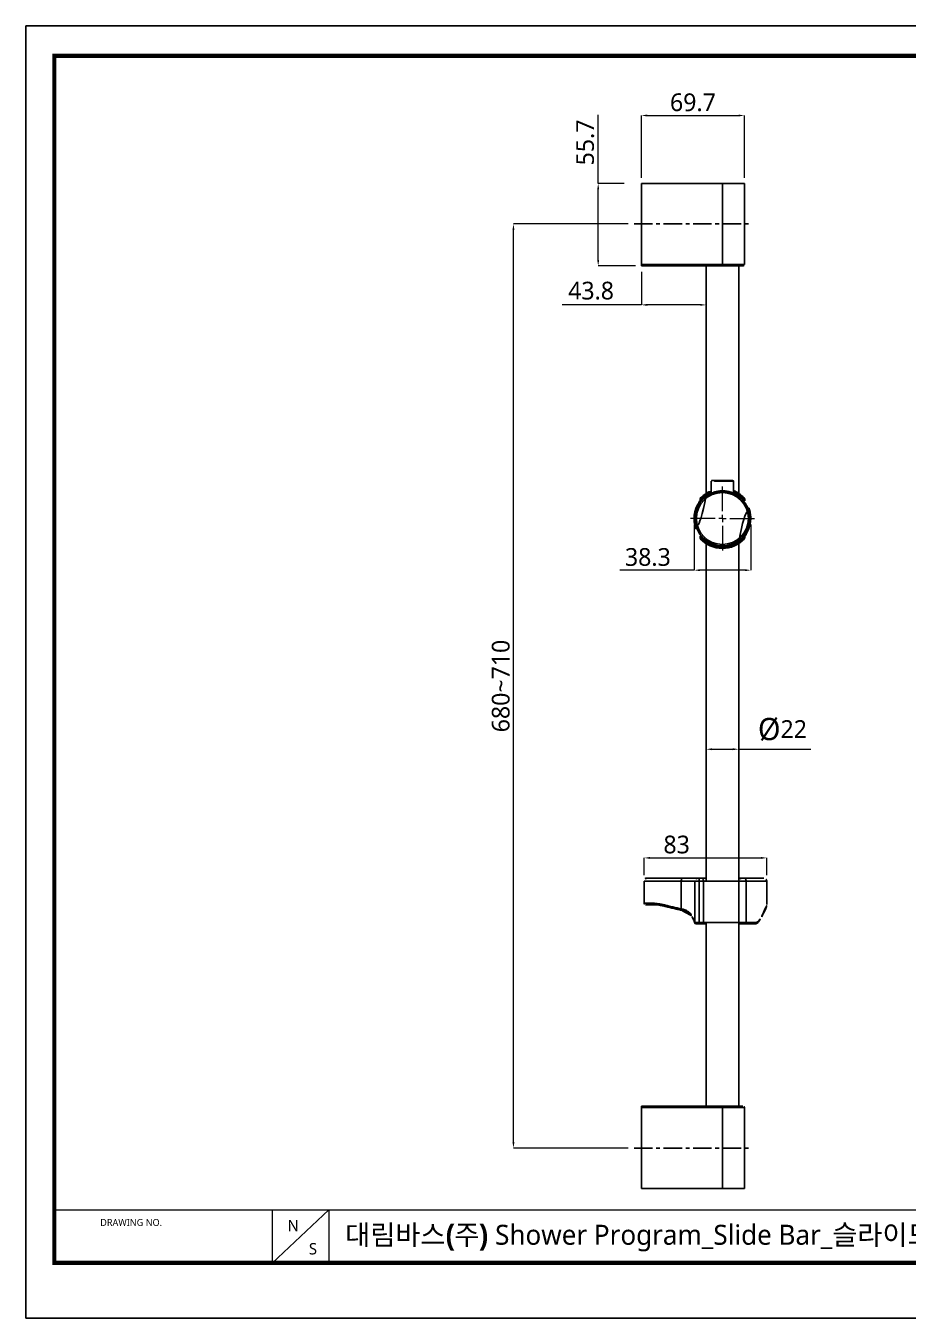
# Model space of a CAD drawing. Extents: x 16296675219 to 16296676413, y -37409617825 to -37409616950.
# Drawn here: x 16296675219 to 16296675816, y -37409617825 to -37409616950 of the extents above; entities that cross this region are included whole.
import ezdxf

# ---------------------------------------------------------------- set-up
doc = ezdxf.new("R2010")
doc.units = 0
doc.header["$LTSCALE"] = 10
doc.header["$MEASUREMENT"] = 0
doc.header["$PDMODE"] = 3
doc.header["$PDSIZE"] = -10
doc.linetypes.add('CENTER', pattern=[2, 1.25, -0.25, 0.25, -0.25])
doc.layers.get('0').update_dxf_attribs({"linetype": 'CONTINUOUS'})
doc.layers.get('DEFPOINTS').update_dxf_attribs({"linetype": 'CONTINUOUS'})
doc.layers.add('1', color=7, linetype='CONTINUOUS')
doc.styles.add('Daelim Dimension', font='')
doc.styles.get('Daelim Dimension').set_extended_font_data('NanumGothic')
doc.dimstyles.new('DEFAULT', dxfattribs={"dimscale": 2, "dimtxt": 6, "dimasz": 2, "dimexe": 0, "dimexo": 2, "dimgap": 1, "dimtad": 1, "dimdec": 1, "dimzin": 9, "dimdsep": 46, "dimtxsty": 'Daelim Dimension', "dimcen": 0.5, "dimclrd": 5, "dimclre": 5, "dimclrt": 7, "dimadec": 1, "dimazin": 0, "dimtfac": 1, "dimtdec": 1, "dimtix": 1, "dimtmove": 0, "dimatfit": 3, "dimfxl": 1, "dimtolj": 1, "dimtzin": 1, "dimlwd": 9, "dimlwe": 9, "dimarcsym": 0})

# ---------------------------------------------------------------- blocks, each defined once
blk = doc.blocks.new('*D2')
at = {"color": 5, "lineweight": 9, "ltscale": 0.5, "transparency": 16777216}
for p, q in [((16296675679.212111, -37409617454.686943), (16296675679.212111, -37409617439.849319)), ((16296675683.212111, -37409617439.849319), (16296675697.212111, -37409617439.849319)), ((16296675701.212111, -37409617454.686943), (16296675701.212111, -37409617439.849319)), ((16296675701.212111, -37409617439.849319), (16296675750.047199, -37409617439.849319))]:
    blk.add_line(p, q, dxfattribs=at)
at = {"color": 5, "ltscale": 0.5, "transparency": 16777216}
for points in [[(16296675683.212111, -37409617439.182663), (16296675683.212111, -37409617440.515984), (16296675679.212111, -37409617439.849319)], [(16296675697.212111, -37409617439.182663), (16296675697.212111, -37409617440.515984), (16296675701.212111, -37409617439.849319)]]:
    blk.add_solid(points, dxfattribs=at)
at = {"layer": 'DEFPOINTS', "color": 0, "ltscale": 0.5, "transparency": 16777216}
for p in [(16296675701.212111, -37409617439.849319), (16296675679.212111, -37409617458.686943), (16296675701.212111, -37409617458.686943)]:
    blk.add_point(p, dxfattribs=at)
at = {"color": 7, "lineweight": 0, "ltscale": 0.5, "transparency": 16777216, "insert": (16296675730.832609, -37409617418.686234), "char_height": 12, "attachment_point": 2, "style": 'Daelim Dimension'}
blk.add_mtext('\\A1;{\\H1.25x;\\C256;Ø}22', dxfattribs=at)
blk = doc.blocks.new('*D3')
at = {"color": 5, "lineweight": 9, "ltscale": 0.5, "transparency": 16777216}
for p, q in [((16296675635.412109, -37409617116.772476), (16296675635.412109, -37409617139.162758)), ((16296675635.412109, -37409617139.162758), (16296675581.89386, -37409617139.162758)), ((16296675675.212111, -37409617139.162758), (16296675639.412109, -37409617139.162758)), ((16296675679.212111, -37409617138.569588), (16296675679.212111, -37409617139.162758))]:
    blk.add_line(p, q, dxfattribs=at)
at = {"color": 5, "ltscale": 0.5, "transparency": 16777216}
for points in [[(16296675639.412109, -37409617138.496094), (16296675639.412109, -37409617139.829422), (16296675635.412109, -37409617139.162758)], [(16296675675.212111, -37409617138.496094), (16296675675.212111, -37409617139.829422), (16296675679.212111, -37409617139.162758)]]:
    blk.add_solid(points, dxfattribs=at)
at = {"layer": 'DEFPOINTS', "color": 0, "ltscale": 0.5, "transparency": 16777216}
for p in [(16296675635.412109, -37409617112.772476), (16296675679.212111, -37409617134.569588), (16296675679.212111, -37409617139.162758)]:
    blk.add_point(p, dxfattribs=at)
at = {"color": 7, "lineweight": 0, "ltscale": 0.5, "transparency": 16777216, "insert": (16296675601.370251, -37409617123.480347), "char_height": 12, "attachment_point": 2, "style": 'Daelim Dimension'}
blk.add_mtext('\\A1;43.8', dxfattribs=at)
blk = doc.blocks.new('*D4')
at = {"layer": '1', "color": 5, "lineweight": 9, "transparency": 16777216}
for p, q in [((16296675637.21211, -37409617525.07247), (16296675637.21211, -37409617513.39534)), ((16296675641.21211, -37409617513.39534), (16296675716.21211, -37409617513.39534)), ((16296675720.21211, -37409617525.07247), (16296675720.21211, -37409617513.39534))]:
    blk.add_line(p, q, dxfattribs=at)
at = {"layer": '1', "color": 5, "transparency": 16777216}
for points in [[(16296675641.21211, -37409617512.72868), (16296675641.21211, -37409617514.062), (16296675637.21211, -37409617513.39534)], [(16296675716.21211, -37409617512.72868), (16296675716.21211, -37409617514.062), (16296675720.21211, -37409617513.39534)]]:
    blk.add_solid(points, dxfattribs=at)
at = {"layer": 'DEFPOINTS', "color": 0, "transparency": 16777216}
for p in [(16296675720.21211, -37409617513.39534), (16296675637.21211, -37409617529.07247), (16296675720.21211, -37409617529.07247)]:
    blk.add_point(p, dxfattribs=at)
at = {"layer": '1', "color": 7, "transparency": 16777216, "insert": (16296675659.25246, -37409617498.3138), "char_height": 12, "attachment_point": 2, "style": 'Daelim Dimension'}
blk.add_mtext('\\A1;83', dxfattribs=at)
blk = doc.blocks.new('SW_CENTERMARKSYMBOL_0')
at = {"color": 0, "linetype": 'Continuous', "lineweight": 18}
for p, q in [((0, 0.5), (0, 2.167)), ((-0.5, 0), (-2.167, 0)), ((0, 0), (-0.25, 0)), ((0, 0), (0, 0.25)), ((0, 0), (0, -0.25)), ((0, 0), (0.25, 0)), ((0.5, 0), (2.167, 0)), ((0, -0.5), (0, -2.167))]:
    blk.add_line(p, q, dxfattribs=at)
blk = doc.blocks.new('*D5')
at = {"color": 5, "lineweight": 9, "ltscale": 0.5, "transparency": 16777216}
for p, q in [((16296675671.03757, -37409617287.69969), (16296675671.03757, -37409617318.68834)), ((16296675709.38665, -37409617287.69969), (16296675709.38665, -37409617318.68834)), ((16296675671.03757, -37409617318.68834), (16296675620.87003, -37409617318.68834)), ((16296675705.38665, -37409617318.68834), (16296675675.03757, -37409617318.68834))]:
    blk.add_line(p, q, dxfattribs=at)
at = {"color": 5, "ltscale": 0.5, "transparency": 16777216}
for points in [[(16296675675.03757, -37409617318.02168), (16296675675.03757, -37409617319.355), (16296675671.03757, -37409617318.68834)], [(16296675705.38665, -37409617318.02168), (16296675705.38665, -37409617319.355), (16296675709.38665, -37409617318.68834)]]:
    blk.add_solid(points, dxfattribs=at)
at = {"layer": 'DEFPOINTS', "color": 0, "ltscale": 0.5, "transparency": 16777216}
for p in [(16296675671.03757, -37409617283.69969), (16296675709.38665, -37409617283.69969), (16296675709.38665, -37409617318.68834)]:
    blk.add_point(p, dxfattribs=at)
at = {"color": 7, "lineweight": 0, "ltscale": 0.5, "transparency": 16777216, "insert": (16296675639.78848, -37409617309.84714), "char_height": 12, "attachment_point": 5, "style": 'Daelim Dimension'}
blk.add_mtext('\\A1;38.3', dxfattribs=at)
blk = doc.blocks.new('*D7')
at = {"color": 5, "lineweight": 9, "ltscale": 0.5, "transparency": 16777216}
for p, q in [((16296675635.412109, -37409617053.072472), (16296675635.412109, -37409617010.997047)), ((16296675639.412109, -37409617010.997047), (16296675701.11211, -37409617010.997047)), ((16296675705.11211, -37409617053.072472), (16296675705.11211, -37409617010.997047))]:
    blk.add_line(p, q, dxfattribs=at)
at = {"color": 5, "ltscale": 0.5, "transparency": 16777216}
for points in [[(16296675639.412109, -37409617010.330383), (16296675639.412109, -37409617011.663712), (16296675635.412109, -37409617010.997047)], [(16296675701.11211, -37409617010.330383), (16296675701.11211, -37409617011.663712), (16296675705.11211, -37409617010.997047)]]:
    blk.add_solid(points, dxfattribs=at)
at = {"layer": 'DEFPOINTS', "color": 0, "ltscale": 0.5, "transparency": 16777216}
for p in [(16296675705.11211, -37409617010.997047), (16296675635.412109, -37409617057.072472), (16296675705.11211, -37409617057.072472)]:
    blk.add_point(p, dxfattribs=at)
at = {"color": 7, "lineweight": 0, "ltscale": 0.5, "transparency": 16777216, "insert": (16296675670.26211, -37409617002.155853), "char_height": 12, "attachment_point": 5, "style": 'Daelim Dimension'}
blk.add_mtext('\\A1;69.7', dxfattribs=at)
blk = doc.blocks.new('*D8')
at = {"color": 5, "lineweight": 9, "ltscale": 0.5, "transparency": 16777216}
for p, q in [((16296675606.18792, -37409617057.072472), (16296675606.18792, -37409617010.589638)), ((16296675623.821119, -37409617057.072472), (16296675606.18792, -37409617057.072472)), ((16296675606.18792, -37409617108.772476), (16296675606.18792, -37409617061.072472)), ((16296675631.412109, -37409617112.772476), (16296675606.18792, -37409617112.772476))]:
    blk.add_line(p, q, dxfattribs=at)
at = {"color": 5, "ltscale": 0.5, "transparency": 16777216}
for points in [[(16296675605.52125, -37409617061.072472), (16296675606.854589, -37409617061.072472), (16296675606.18792, -37409617057.072472)], [(16296675605.52125, -37409617108.772476), (16296675606.854589, -37409617108.772476), (16296675606.18792, -37409617112.772476)]]:
    blk.add_solid(points, dxfattribs=at)
at = {"layer": 'DEFPOINTS', "color": 0, "ltscale": 0.5, "transparency": 16777216}
for p in [(16296675627.821119, -37409617057.072472), (16296675606.18792, -37409617112.772476), (16296675635.412109, -37409617112.772476)]:
    blk.add_point(p, dxfattribs=at)
at = {"color": 7, "lineweight": 0, "ltscale": 0.5, "transparency": 16777216, "insert": (16296675597.41539, -37409617029.250587), "char_height": 12, "attachment_point": 5, "rotation": 90, "style": 'Daelim Dimension'}
blk.add_mtext('\\A1;55.7', dxfattribs=at)
blk = doc.blocks.new('*D9')
at = {"color": 5, "lineweight": 9, "ltscale": 0.5, "transparency": 16777216}
for p, q in [((16296675626.412109, -37409617084.422493), (16296675548.858299, -37409617084.422493)), ((16296675548.858299, -37409617705.722473), (16296675548.858299, -37409617088.422493)), ((16296675626.412109, -37409617709.722473), (16296675548.858299, -37409617709.722473))]:
    blk.add_line(p, q, dxfattribs=at)
at = {"color": 5, "ltscale": 0.5, "transparency": 16777216}
for points in [[(16296675548.191641, -37409617088.422493), (16296675549.524969, -37409617088.422493), (16296675548.858299, -37409617084.422493)], [(16296675548.191641, -37409617705.722473), (16296675549.524969, -37409617705.722473), (16296675548.858299, -37409617709.722473)]]:
    blk.add_solid(points, dxfattribs=at)
at = {"layer": 'DEFPOINTS', "color": 0, "ltscale": 0.5, "transparency": 16777216}
for p in [(16296675548.858299, -37409617084.422493), (16296675630.412109, -37409617084.422493), (16296675630.412109, -37409617709.722473)]:
    blk.add_point(p, dxfattribs=at)
at = {"color": 7, "lineweight": 0, "ltscale": 0.5, "transparency": 16777216, "insert": (16296675540.32612, -37409617397.072479), "char_height": 12, "attachment_point": 5, "rotation": 90, "style": 'Daelim Dimension'}
blk.add_mtext('\\A1;680~710', dxfattribs=at)

msp = doc.modelspace()

# ---------------------------------------------------------------- linework, layer by layer
at = {"color": 7, "linetype": 'Continuous', "lineweight": 25}
for p, q in [((16296675635.412109, -37409617057.072472), (16296675690.212111, -37409617057.072472)), ((16296675635.412109, -37409617111.772491), (16296675635.412109, -37409617057.072472)), ((16296675690.212111, -37409617111.772491), (16296675690.212111, -37409617057.072472)), ((16296675690.212111, -37409617057.072472), (16296675705.11211, -37409617057.072472)), ((16296675705.11211, -37409617111.772491), (16296675705.11211, -37409617057.072472)), ((16296675635.412109, -37409617111.772491), (16296675690.212111, -37409617111.772491)), ((16296675635.412109, -37409617112.772476), (16296675635.412109, -37409617111.772491)), ((16296675690.212111, -37409617112.772476), (16296675635.412109, -37409617112.772476)), ((16296675679.212111, -37409617112.772476), (16296675679.212111, -37409617266.675781)), ((16296675690.212111, -37409617111.772491), (16296675690.212111, -37409617112.772476)), ((16296675704.11211, -37409617112.772476), (16296675690.212111, -37409617112.772476)), ((16296675701.212111, -37409617266.67572), (16296675701.212111, -37409617112.772476)), ((16296675682.670799, -37409617258.525162), (16296675682.670799, -37409617266.866867)), ((16296675683.170799, -37409617258.025162), (16296675697.25342, -37409617258.025162)), ((16296675697.75342, -37409617266.864403), (16296675697.75342, -37409617258.525162)), ((16296675675.11211, -37409617270.366707), (16296675675.11211, -37409617271.724876)), ((16296675675.490471, -37409617269.76329), (16296675675.275009, -37409617269.995018)), ((16296675679.212111, -37409617267.895981), (16296675679.212111, -37409617268.207771)), ((16296675685.11006, -37409617265.714493), (16296675684.691971, -37409617265.837967)), ((16296675701.212111, -37409617268.207771), (16296675701.212111, -37409617267.918869)), ((16296675705.308741, -37409617270.342781), (16296675705.309099, -37409617270.32119)), ((16296675705.312111, -37409617271.684868), (16296675705.312111, -37409617270.341827)), ((16296675675.11211, -37409617295.674522), (16296675675.11211, -37409617297.032669)), ((16296675705.309601, -37409617297.078453), (16296675705.307819, -37409617297.055489)), ((16296675705.312111, -37409617297.057564), (16296675705.312111, -37409617295.714523)), ((16296675679.212111, -37409617299.191628), (16296675679.212111, -37409617299.511612)), ((16296675679.212111, -37409617300.70507), (16296675679.212111, -37409617529.072472)), ((16296675701.212111, -37409617299.491592), (16296675701.212111, -37409617299.191628)), ((16296675701.212111, -37409617529.072472), (16296675701.212111, -37409617300.694923)), ((16296675662.36919, -37409617529.072472), (16296675637.212111, -37409617529.072472)), ((16296675637.212111, -37409617544.072472), (16296675637.212111, -37409617529.072472)), ((16296675639.212111, -37409617527.072472), (16296675663.156799, -37409617527.072472)), ((16296675671.462111, -37409617529.072472), (16296675662.36919, -37409617529.072472)), ((16296675662.36919, -37409617547.848099), (16296675662.36919, -37409617529.072472)), ((16296675663.156799, -37409617527.072472), (16296675673.462111, -37409617527.072472)), ((16296675674.462111, -37409617529.072472), (16296675671.462111, -37409617529.072472)), ((16296675671.462111, -37409617557.072472), (16296675671.462111, -37409617529.072472)), ((16296675673.462111, -37409617527.072472), (16296675674.462111, -37409617527.072472)), ((16296675674.462111, -37409617527.072472), (16296675674.462111, -37409617529.072472)), ((16296675674.462111, -37409617527.072472), (16296675675.462111, -37409617527.072472)), ((16296675674.462111, -37409617557.072472), (16296675674.462111, -37409617529.072472)), ((16296675677.462111, -37409617529.072472), (16296675674.462111, -37409617529.072472)), ((16296675675.462111, -37409617527.072472), (16296675679.212111, -37409617527.072472)), ((16296675677.462111, -37409617529.072472), (16296675677.462111, -37409617557.072472)), ((16296675677.462111, -37409617529.072472), (16296675701.28422, -37409617529.072472)), ((16296675701.212111, -37409617527.072472), (16296675703.28422, -37409617527.072472)), ((16296675706.2069, -37409617529.072472), (16296675701.28422, -37409617529.072472)), ((16296675701.28422, -37409617557.072472), (16296675701.28422, -37409617529.072472)), ((16296675703.28422, -37409617527.072472), (16296675704.92511, -37409617527.072472)), ((16296675704.92511, -37409617527.072472), (16296675718.212111, -37409617527.072472)), ((16296675706.2069, -37409617529.072472), (16296675706.2069, -37409617557.072472)), ((16296675720.212111, -37409617529.072472), (16296675706.2069, -37409617529.072472)), ((16296675720.212111, -37409617544.946404), (16296675720.212111, -37409617529.072472)), ((16296675637.212111, -37409617544.072472), (16296675643.33795, -37409617544.072472)), ((16296675644.19034, -37409617545.072479), (16296675638.212111, -37409617545.072479)), ((16296675644.407961, -37409617545.091927), (16296675644.19034, -37409617545.072479)), ((16296675671.44421, -37409617557.072472), (16296675671.462111, -37409617557.072472)), ((16296675671.462111, -37409617557.072472), (16296675674.462111, -37409617557.072472)), ((16296675672.462111, -37409617558.072472), (16296675672.44301, -37409617558.072472)), ((16296675674.462111, -37409617558.072472), (16296675672.462111, -37409617558.072472)), ((16296675674.462111, -37409617558.072472), (16296675674.462111, -37409617557.072472)), ((16296675674.462111, -37409617557.072472), (16296675677.462111, -37409617557.072472)), ((16296675676.462111, -37409617558.072472), (16296675674.462111, -37409617558.072472)), ((16296675679.212111, -37409617558.072472), (16296675676.462111, -37409617558.072472)), ((16296675677.462111, -37409617557.072472), (16296675701.28422, -37409617557.072472)), ((16296675679.212111, -37409617557.072472), (16296675679.212111, -37409617681.372467)), ((16296675701.212111, -37409617681.372467), (16296675701.212111, -37409617557.072472)), ((16296675702.28422, -37409617558.072472), (16296675701.212111, -37409617558.072472)), ((16296675701.28422, -37409617557.072472), (16296675706.2069, -37409617557.072472)), ((16296675705.56601, -37409617558.072472), (16296675702.28422, -37409617558.072472)), ((16296675712.131069, -37409617558.072472), (16296675705.56601, -37409617558.072472)), ((16296675706.2069, -37409617557.072472), (16296675712.944731, -37409617557.072472)), ((16296675716.79113, -37409617553.168907), (16296675716.784241, -37409617553.181641)), ((16296675690.212111, -37409617681.372467), (16296675635.412109, -37409617681.372467)), ((16296675635.412109, -37409617681.372467), (16296675635.412109, -37409617682.372459)), ((16296675635.412109, -37409617682.372459), (16296675690.212111, -37409617682.372459)), ((16296675635.412109, -37409617682.372459), (16296675635.412109, -37409617737.072479)), ((16296675690.212111, -37409617682.372459), (16296675690.212111, -37409617681.372467)), ((16296675704.11211, -37409617681.372467), (16296675690.212111, -37409617681.372467)), ((16296675690.212111, -37409617682.372459), (16296675690.212111, -37409617737.072479)), ((16296675705.11211, -37409617737.072479), (16296675705.11211, -37409617682.372459)), ((16296675635.412109, -37409617737.072479), (16296675690.212111, -37409617737.072479)), ((16296675690.212111, -37409617737.072479), (16296675705.11211, -37409617737.072479))]:
    msp.add_line(p, q, dxfattribs=at)
at = {"color": 1, "linetype": 'CENTER'}
for p, q in [((16296675630.412109, -37409617084.422493), (16296675710.11211, -37409617084.422493)), ((16296675630.412109, -37409617709.722473), (16296675710.11211, -37409617709.722473))]:
    msp.add_line(p, q, dxfattribs=at)
at = {"color": 8, "linetype": 'Continuous', "lineweight": 25}
for p, q in [((16296675690.212111, -37409617111.772491), (16296675705.11211, -37409617111.772491)), ((16296675690.212111, -37409617682.372459), (16296675705.11211, -37409617682.372459))]:
    msp.add_line(p, q, dxfattribs=at)
at = {"color": 5, "lineweight": 0}
msp.add_line((16296675238.27124, -37409617751.561447), (16296676199.28126, -37409617751.561447), dxfattribs=at)
at = {"color": 5, "lineweight": 0, "ltscale": 40}
for p, q in [((16296675385.580839, -37409617751.561447), (16296675385.580839, -37409617787.524742)), ((16296675385.580839, -37409617751.561447), (16296675385.580839, -37409617787.524742)), ((16296675424.07048, -37409617751.561447), (16296675385.580839, -37409617787.524742)), ((16296675424.07048, -37409617751.561447), (16296675385.580839, -37409617787.524742)), ((16296675424.07048, -37409617751.561447), (16296675424.07048, -37409617787.524742)), ((16296675424.07048, -37409617751.561447), (16296675424.07048, -37409617787.524742))]:
    msp.add_line(p, q, dxfattribs=at)
at = {"ltscale": 0.5}
msp.add_lwpolyline([(16296675219.07955, -37409617824.834084), (16296676412.57955, -37409617824.834084), (16296676412.57955, -37409616950.334084), (16296675219.07955, -37409616950.334084)], close=True, dxfattribs=at)
at = {"color": 5, "linetype": 'ByBlock', "lineweight": 200, "const_width": 2.75}
msp.add_lwpolyline([(16296675238.27124, -37409617787.388771), (16296676393.27124, -37409617787.388771), (16296676393.27124, -37409616970.638771), (16296675238.27124, -37409616970.638771)], close=True, dxfattribs=at)
at = {"color": 7, "linetype": 'Continuous', "lineweight": 25, "flags": 128}
for points in [[(16296675662.36919, -37409617529.072472), (16296675662.384331, -37409617528.682289), (16296675662.42914, -37409617528.307114), (16296675662.50193, -37409617527.961342), (16296675662.59988, -37409617527.658257), (16296675662.719231, -37409617527.409538), (16296675662.855391, -37409617527.224716), (16296675663.003151, -37409617527.110901), (16296675663.156799, -37409617527.072472)], [(16296675706.2069, -37409617529.072472), (16296675706.18227, -37409617528.682289), (16296675706.109329, -37409617528.307114), (16296675705.990879, -37409617527.961342), (16296675705.83147, -37409617527.658257), (16296675705.637239, -37409617527.409538), (16296675705.41563, -37409617527.224716), (16296675705.17518, -37409617527.110901), (16296675704.92511, -37409617527.072472)], [(16296675662.564301, -37409617548.827873), (16296675662.556681, -37409617548.826569), (16296675662.542641, -37409617548.823097)], [(16296675671.126181, -37409617556.335426), (16296675671.117041, -37409617556.275917), (16296675671.123541, -37409617556.113274)], [(16296675706.2069, -37409617557.072472), (16296675706.19458, -37409617557.26757), (16296675706.15811, -37409617557.455162), (16296675706.09889, -37409617557.628036), (16296675706.01919, -37409617557.779579), (16296675705.92207, -37409617557.903938), (16296675705.81127, -37409617557.996361), (16296675705.69104, -37409617558.053268), (16296675705.56601, -37409617558.072472)]]:
    msp.add_lwpolyline(points, dxfattribs=at)
at = {"color": 8, "linetype": 'Continuous', "lineweight": 25, "flags": 128}
msp.add_lwpolyline([(16296675662.542641, -37409617548.823097), (16296675662.469549, -37409617548.777992), (16296675662.40053, -37409617548.671989), (16296675662.353901, -37409617548.515121), (16296675662.33252, -37409617548.317047), (16296675662.33773, -37409617548.09005), (16296675662.36919, -37409617547.848099)], dxfattribs=at)
at = {"color": 7, "linetype": 'Continuous', "lineweight": 25}
for radius in [18.585398, 17.585436]:
    msp.add_circle((16296675690.212111, -37409617283.699692), radius, dxfattribs=at)
for centre, radius, start, end in [((16296675704.11211, -37409617111.772476), 1, 270, 0), ((16296675683.170799, -37409617258.525162), 0.5, 90, 179.301882642), ((16296675697.25342, -37409617258.525162), 0.5, 3.057876204, 90), ((16296675690.212111, -37409617283.699692), 19.174537, 125.006953461, 180), ((16296675690.212111, -37409617283.699692), 19.171908, 125.01262964, 234.98737036), ((16296675690.212111, -37409617283.699692), 19.174537, 305.006953461, 54.993046539), ((16296675690.212111, -37409617283.699692), 19.171908, 0, 54.98737036), ((16296675690.212111, -37409617283.699692), 19.174537, 180, 234.993046539), ((16296675690.212111, -37409617283.699692), 19.171908, 305.01262964, 0), ((16296675690.21217, -37409617283.698242), 20.27293, 222.405774857, 317.502187209), ((16296675639.212111, -37409617529.072472), 2, 90, 180), ((16296675673.462111, -37409617529.072472), 2, 90, 180), ((16296675675.462111, -37409617529.072472), 2, 0, 90), ((16296675703.28422, -37409617529.072472), 2, 90, 180), ((16296675718.212111, -37409617529.072472), 2, 0, 90), ((16296675638.212111, -37409617544.072472), 1, 180, 270), ((16296675644.270531, -37409617544.140839), 0.935086, 175.807659149, 265.080260054), ((16296675672.443609, -37409617557.073067), 0.999398, 179.965466568, 269.966122266), ((16296675672.462111, -37409617557.072472), 1, 180, 270), ((16296675676.462111, -37409617557.072472), 1, 270, 0), ((16296675702.28422, -37409617557.072472), 1, 180, 270), ((16296675712.027241, -37409617557.156967), 0.921375, 276.470734579, 5.261718124), ((16296675704.11211, -37409617682.372467), 1, 0, 90)]:
    msp.add_arc(centre, radius, start, end, dxfattribs=at)
at = {"color": 8, "linetype": 'Continuous', "lineweight": 25}
for centre, radius, start, end in [((16296675690.212111, -37409617283.699692), 19.171896, 125.012719145, 180), ((16296675690.212111, -37409617283.699692), 19.171896, 305.012719145, 54.987280855), ((16296675690.212111, -37409617283.699692), 19.171896, 180, 234.987280855), ((16296675670.321329, -37409617552.931557), 0.589333, 157.432372324, 209.394674281), ((16296675714.143311, -37409617556.364487), 0.601901, 328.696170505, 24.668878678), ((16296675716.25878, -37409617552.905487), 0.593956, 333.672813593, 19.687580642)]:
    msp.add_arc(centre, radius, start, end, dxfattribs=at)
msp.add_ellipse((16296675690.212111, -37409617258.525162), major_axis=(7.541312, 0), ratio=0.0069303897, start_param=0, end_param=3.1415926536, dxfattribs=at)
at = {"color": 7, "linetype": 'Continuous', "lineweight": 25}
for centre, major_axis, ratio, start_param, end_param in [((16296675656.462111, -37409617559.002159), (15, 0), 0.9116132948, 0.2128700578, 0.4785420178), ((16296675681.212111, -37409617539.454369), (39, 0), 0.8327236827, 5.7445596908, 5.8628986354)]:
    msp.add_ellipse(centre, major_axis=major_axis, ratio=ratio, start_param=start_param, end_param=end_param, dxfattribs=at)
at = {"color": 8, "linetype": 'Continuous', "lineweight": 25}
for points, knots in [([(16296675682.670799, -37409617265.333946), (16296675682.075001, -37409617265.576859), (16296675680.793461, -37409617266.09935), (16296675679.12756, -37409617267.054459), (16296675677.66147, -37409617268.060783), (16296675676.49361, -37409617269.018044), (16296675675.53495, -37409617269.916351), (16296675675.13884, -37409617270.338623), (16296675675.116171, -37409617270.362442), (16296675675.11211, -37409617270.366707)], [0, 0, 0, 0, 0.1331552535, 0.2864089666, 0.4430454399, 0.5913106752, 0.7432798149, 0.954009504, 1, 1, 1, 1]), ([(16296675685.108709, -37409617265.714882), (16296675684.838261, -37409617265.79332), (16296675684.206961, -37409617265.976433), (16296675683.720501, -37409617266.158142), (16296675683.44244, -37409617266.262009)], [0, 0, 0, 0, 0.4283797391, 1, 1, 1, 1]), ([(16296675705.289049, -37409617270.342438), (16296675705.29623, -37409617270.349991), (16296675705.335171, -37409617270.390984), (16296675705.162029, -37409617270.20752), (16296675704.774509, -37409617269.812927), (16296675704.03907, -37409617269.115829), (16296675702.908871, -37409617268.171562), (16296675701.41333, -37409617267.109871), (16296675699.675011, -37409617266.172798), (16296675698.51758, -37409617265.546608), (16296675697.78204, -37409617265.338097), (16296675697.75342, -37409617265.329987)], [0, 0, 0, 0, 0.0245732645, 0.1333312413, 0.2528792224, 0.3755717407, 0.5416782123, 0.7123968961, 0.8519531991, 0.994239424, 1, 1, 1, 1]), ([(16296675675.11211, -37409617297.032669), (16296675675.16148, -37409617297.085907), (16296675675.257721, -37409617297.189667), (16296675675.9842, -37409617297.918243), (16296675677.265209, -37409617299.049637), (16296675679.03191, -37409617300.32058), (16296675681.133539, -37409617301.448448), (16296675683.444559, -37409617302.428864), (16296675686.06324, -37409617303.138542), (16296675688.806721, -37409617303.460274), (16296675690.9263, -37409617303.495247), (16296675693.041679, -37409617303.316132), (16296675695.32534, -37409617302.892128), (16296675697.723579, -37409617302.15007), (16296675700.01996, -37409617301.101578), (16296675701.966089, -37409617299.922852), (16296675703.704611, -37409617298.604782), (16296675704.771601, -37409617297.595329), (16296675705.260599, -37409617297.087639), (16296675705.280161, -37409617297.066551), (16296675705.289049, -37409617297.056953)], [0, 0, 0, 0, 0.0557865206, 0.1087426509, 0.1637846935, 0.2522167018, 0.2983723255, 0.3454273406, 0.4288004405, 0.4710646692, 0.5145714242, 0.5567611516, 0.6001543019, 0.6594967836, 0.7213101688, 0.7807099981, 0.8418316429, 0.924385144, 0.9655946452, 1, 1, 1, 1])]:
    msp.add_open_spline(points, degree=3, knots=knots, dxfattribs=at)
at = {"color": 7, "linetype": 'Continuous', "lineweight": 25}
for points, knots in [([(16296675682.670799, -37409617266.062538), (16296675681.95335, -37409617266.359207), (16296675680.51495, -37409617266.954018), (16296675678.856871, -37409617268.103638), (16296675677.45467, -37409617269.21888), (16296675676.37376, -37409617270.267982), (16296675675.638929, -37409617271.078598), (16296675675.196341, -37409617271.615891), (16296675675.140169, -37409617271.688568), (16296675675.11211, -37409617271.724876)], [0, 0, 0, 0, 0.1549203564, 0.3105962517, 0.4663060442, 0.6115851244, 0.7566258311, 0.8784258543, 1, 1, 1, 1]), ([(16296675675.23896, -37409617270.033592), (16296675675.23806, -37409617270.034492), (16296675675.236811, -37409617270.035744), (16296675675.22827, -37409617270.046082), (16296675675.22307, -37409617270.052109), (16296675675.218981, -37409617270.057533), (16296675675.21871, -37409617270.057899)], [0, 0, 0, 0, 0.6147249421, 0.8508401028, 0.9898915231, 1, 1, 1, 1]), ([(16296675675.242901, -37409617270.029541), (16296675675.246929, -37409617270.025169), (16296675675.26944, -37409617270.000717), (16296675675.663019, -37409617269.566269), (16296675676.61204, -37409617268.648842), (16296675677.76368, -37409617267.669434), (16296675679.22146, -37409617266.636787), (16296675680.851021, -37409617265.666443), (16296675682.102949, -37409617265.137863), (16296675682.670799, -37409617264.898102)], [0, 0, 0, 0, 0.045639568, 0.2552435704, 0.40576549, 0.5565243923, 0.7132421073, 0.8699324036, 1, 1, 1, 1]), ([(16296675683.44244, -37409617266.262009), (16296675683.38275, -37409617266.282997), (16296675682.720881, -37409617266.515778), (16296675682.00531, -37409617266.860893), (16296675681.863079, -37409617266.912109), (16296675682.18054, -37409617266.704613), (16296675682.645269, -37409617266.513588), (16296675682.670799, -37409617266.50309)], [0, 0, 0, 0, 0.033668629, 0.3733546871, 0.6905242944, 0.9829975469, 1, 1, 1, 1]), ([(16296675697.75342, -37409617266.510307), (16296675697.843309, -37409617266.548431), (16296675698.39068, -37409617266.780609), (16296675698.60742, -37409617266.941147), (16296675698.267651, -37409617266.782707), (16296675697.10721, -37409617266.283653), (16296675695.235519, -37409617265.644012), (16296675692.716921, -37409617265.117538), (16296675689.91909, -37409617264.952316), (16296675687.300631, -37409617265.206329), (16296675685.74638, -37409617265.497803), (16296675685.10873, -37409617265.714867), (16296675685.108709, -37409617265.714882)], [0, 0, 0, 0, 0.0244913903, 0.1491478059, 0.2652416298, 0.3797684454, 0.5047634043, 0.6374884861, 0.7640901691, 0.8817315336, 0.9999945875, 1, 1, 1, 1]), ([(16296675697.75342, -37409617264.884781), (16296675697.75996, -37409617264.886711), (16296675698.45731, -37409617265.092598), (16296675699.58346, -37409617265.727676), (16296675701.29999, -37409617266.67878), (16296675702.78746, -37409617267.772331), (16296675703.908689, -37409617268.736687), (16296675704.643391, -37409617269.456711), (16296675705.031481, -37409617269.86499), (16296675705.20417, -37409617270.054718), (16296675705.165409, -37409617270.01207), (16296675705.158119, -37409617270.004044)], [0, 0, 0, 0, 0.0013489038, 0.143981645, 0.2866814516, 0.4562285325, 0.6256345068, 0.7464770061, 0.8671385325, 0.9750047631, 1, 1, 1, 1]), ([(16296675705.27965, -37409617271.684868), (16296675705.23345, -37409617271.624298), (16296675705.15374, -37409617271.519768), (16296675704.47245, -37409617270.721817), (16296675703.552401, -37409617269.76358), (16296675702.184931, -37409617268.542084), (16296675700.3612, -37409617267.283508), (16296675698.85339, -37409617266.412819), (16296675697.93906, -37409617266.064873), (16296675697.75342, -37409617265.994232)], [0, 0, 0, 0, 0.18075349195, 0.31192879094, 0.44334588475, 0.6255704864, 0.80781404471, 0.96098100247, 1, 1, 1, 1]), ([(16296675675.11211, -37409617295.674522), (16296675675.140841, -37409617295.711723), (16296675675.19836, -37409617295.786201), (16296675675.65612, -37409617296.341164), (16296675676.42654, -37409617297.18885), (16296675677.56304, -37409617298.273918), (16296675678.998501, -37409617299.412086), (16296675680.70524, -37409617300.508553), (16296675682.652121, -37409617301.470757), (16296675684.69323, -37409617302.208328), (16296675686.79064, -37409617302.700638), (16296675688.868589, -37409617302.964684), (16296675690.99238, -37409617302.992104), (16296675693.72415, -37409617302.734596), (16296675697.021179, -37409617301.86908), (16296675699.905809, -37409617300.438599), (16296675701.95384, -37409617299.020073), (16296675703.26399, -37409617297.908569), (16296675704.252081, -37409617296.916344), (16296675704.99452, -37409617296.080757), (16296675705.411301, -37409617295.552452), (16296675705.290279, -37409617295.701424), (16296675705.27965, -37409617295.714523)], [0, 0, 0, 0, 0.0413813094, 0.0828425209, 0.1336833159, 0.1846135315, 0.2369766922, 0.289325275, 0.3392622502, 0.3891484106, 0.4313346454, 0.4734959624, 0.5157828665, 0.5580766736, 0.6385216828, 0.7273278739, 0.7809942252, 0.8346637211, 0.8804449892, 0.9261516334, 0.9935098309, 1, 1, 1, 1]), ([(16296675675.11738, -37409617297.078102), (16296675675.117571, -37409617297.089508), (16296675675.118311, -37409617297.133232), (16296675675.139709, -37409617297.201118), (16296675675.169861, -37409617297.269386), (16296675675.19628, -37409617297.311317), (16296675675.20603, -37409617297.324471), (16296675675.207331, -37409617297.326233)], [0, 0, 0, 0, 0.125698161, 0.4815554878, 0.766881357, 0.9688660381, 1, 1, 1, 1]), ([(16296675643.33795, -37409617544.072472), (16296675644.477711, -37409617544.072472), (16296675645.743401, -37409617544.208), (16296675647.82295, -37409617544.548424), (16296675648.546471, -37409617544.685013), (16296675649.677759, -37409617544.917793), (16296675650.062531, -37409617545.000038), (16296675650.847639, -37409617545.172768), (16296675651.247709, -37409617545.263199), (16296675653.26977, -37409617545.728996), (16296675654.96962, -37409617546.147797), (16296675658.53787, -37409617547.002708), (16296675660.40617, -37409617547.439323), (16296675662.36919, -37409617547.848099)], [0, 0, 0, 0, 0.25, 0.25, 0.375, 0.375, 0.4375, 0.4375, 0.5, 0.5, 0.75, 0.75, 1, 1, 1, 1]), ([(16296675644.40605, -37409617545.096527), (16296675644.45866, -37409617545.094681), (16296675644.981581, -37409617545.076332), (16296675646.206301, -37409617545.20224), (16296675648.0933, -37409617545.472847), (16296675650.26366, -37409617545.908592), (16296675652.676701, -37409617546.466087), (16296675655.3372, -37409617547.124931), (16296675658.242451, -37409617547.835197), (16296675660.669979, -37409617548.417847), (16296675662.170389, -37409617548.726097), (16296675662.569071, -37409617548.808006)], [0, 0, 0, 0, 0.0134738718, 0.1339265355, 0.2589530708, 0.3888277342, 0.5227348694, 0.6593561083, 0.8008886016, 0.947092412, 1, 1, 1, 1]), ([(16296675662.36919, -37409617547.848099), (16296675663.23983, -37409617548.046257), (16296675664.049391, -37409617548.290916), (16296675665.17853, -37409617548.737671), (16296675665.5406, -37409617548.899971), (16296675666.23628, -37409617549.25412), (16296675666.56975, -37409617549.446274), (16296675667.50654, -37409617550.056763), (16296675668.054951, -37409617550.513023), (16296675668.77709, -37409617551.277931), (16296675669.0016, -37409617551.547234), (16296675669.41518, -37409617552.109207), (16296675669.604219, -37409617552.40155), (16296675669.777121, -37409617552.705383)], [0, 0, 0, 0, 0.25, 0.25, 0.375, 0.375, 0.5, 0.5, 0.75, 0.75, 0.875, 0.875, 1, 1, 1, 1]), ([(16296675662.53705, -37409617548.843262), (16296675662.892799, -37409617548.916557), (16296675663.861919, -37409617549.116272), (16296675665.275869, -37409617549.598488), (16296675666.7495, -37409617550.275467), (16296675668.00193, -37409617551.120232), (16296675669.044439, -37409617552.083054), (16296675669.55217, -37409617552.854332), (16296675669.80035, -37409617553.231339)], [0, 0, 0, 0, 0.1028301882, 0.2801316819, 0.4583403058, 0.6369819744, 0.822555694, 1, 1, 1, 1]), ([(16296675716.776331, -37409617553.17746), (16296675717.06624, -37409617552.62606), (16296675717.72459, -37409617551.373894), (16296675718.553141, -37409617549.74073), (16296675719.28159, -37409617548.18959), (16296675719.79627, -37409617546.884979), (16296675720.108311, -37409617545.924629), (16296675720.138849, -37409617545.402512), (16296675720.14922, -37409617545.225067)], [0, 0, 0, 0, 0.1570661883, 0.3566797311, 0.5320541123, 0.7168127281, 0.9037539735, 1, 1, 1, 1]), ([(16296675716.81802, -37409617552.705383), (16296675717.31624, -37409617551.777077), (16296675717.77714, -37409617550.912987), (16296675718.3965, -37409617549.71344), (16296675718.590931, -37409617549.32975), (16296675718.95274, -37409617548.595497), (16296675719.119949, -37409617548.245117), (16296675719.57033, -37409617547.258469), (16296675719.804951, -37409617546.68132), (16296675720.125771, -37409617545.689552), (16296675720.212111, -37409617545.274879), (16296675720.212111, -37409617544.946404)], [0, 0, 0, 0, 0.25, 0.25, 0.375, 0.375, 0.5, 0.5, 0.75, 0.75, 1, 1, 1, 1]), ([(16296675669.80994, -37409617553.224274), (16296675669.95471, -37409617553.475479), (16296675670.41394, -37409617554.272377), (16296675670.84664, -37409617555.323357), (16296675671.067341, -37409617556.125343), (16296675671.131491, -37409617556.358452)], [0, 0, 0, 0, 0.2461524762, 0.7808706317, 1, 1, 1, 1]), ([(16296675671.123541, -37409617556.113274), (16296675671.159349, -37409617556.26429), (16296675671.194889, -37409617556.399933), (16296675671.26185, -37409617556.63578), (16296675671.29348, -37409617556.736816), (16296675671.350849, -37409617556.902893), (16296675671.37603, -37409617556.966187), (16296675671.417049, -37409617557.050667), (16296675671.433109, -37409617557.072472), (16296675671.44421, -37409617557.072472)], [0, 0, 0, 0, 0.25, 0.25, 0.5, 0.5, 0.75, 0.75, 1, 1, 1, 1]), ([(16296675671.131981, -37409617556.33403), (16296675671.15144, -37409617556.418747), (16296675671.237009, -37409617556.791252), (16296675671.356449, -37409617557.127037), (16296675671.46579, -37409617557.397163), (16296675671.55649, -37409617557.571259), (16296675671.68605, -37409617557.741997), (16296675671.836901, -37409617557.890701), (16296675671.961309, -37409617557.9412), (16296675672.00116, -37409617557.957367)], [0, 0, 0, 0, 0.1086473852, 0.4777144639, 0.6743382895, 0.7851587264, 0.8700156907, 0.9583688519, 1, 1, 1, 1]), ([(16296675712.14588, -37409617558.057991), (16296675712.216511, -37409617558.061394), (16296675712.61673, -37409617558.08062), (16296675713.32163, -37409617557.866043), (16296675714.112909, -37409617557.381683), (16296675714.47938, -37409617556.881691), (16296675714.6378, -37409617556.66555)], [0, 0, 0, 0, 0.0736453565, 0.4172928489, 0.7481044491, 1, 1, 1, 1]), ([(16296675712.944731, -37409617557.072472), (16296675713.275, -37409617557.072472), (16296675713.58744, -37409617556.99855), (16296675714.03023, -37409617556.76355), (16296675714.17429, -37409617556.663094), (16296675714.44434, -37409617556.420883), (16296675714.5714, -37409617556.278923), (16296675714.690281, -37409617556.113274)], [0, 0, 0, 0, 0.5, 0.5, 0.75, 0.75, 1, 1, 1, 1]), ([(16296675714.6514, -37409617556.686279), (16296675714.847481, -37409617556.400993), (16296675715.638281, -37409617555.250328), (16296675716.29632, -37409617554.062271), (16296675716.791201, -37409617553.168793)], [0, 0, 0, 0, 0.2479431726, 1, 1, 1, 1])]:
    msp.add_open_spline(points, degree=3, knots=knots, dxfattribs=at)

# ---------------------------------------------------------------- block references
at = {"color": 1, "linetype": 'CENTER', "xscale": 10, "yscale": 10, "zscale": 10}
msp.add_blockref('SW_CENTERMARKSYMBOL_0', (16296675690.212111, -37409617283.699692), dxfattribs=at)

# ---------------------------------------------------------------- texts
at = {"color": 5, "lineweight": 0, "ltscale": 40, "style": 'Daelim Dimension'}
msp.add_text('DRAWING NO.', height=4.70985399, dxfattribs=at).set_placement((16296675269.388229, -37409617762.441719))
at = {"lineweight": 0, "char_height": 7.70756, "width": 10.75673603, "attachment_point": 1, "style": 'Daelim Dimension'}
for s, insert in [('N', (16296675396.049509, -37409617758.303909)), ('S', (16296675410.51228, -37409617774.013878))]:
    msp.add_mtext(s, dxfattribs=dict(at, insert=insert))
at = {"color": 2, "lineweight": 0, "insert": (16296675435.08996, -37409617761.640312), "char_height": 13.5135, "width": 675.62427803, "attachment_point": 1, "style": 'Daelim Dimension'}
msp.add_mtext('{\\fPretendard Variable SemiBold|b0|i0|c129|p2;대림바스(주)} Shower Program_Slide Bar_{\\fGulim|b0|i0|c129|p50;슬라이드바}_DL S4111', dxfattribs=at)

# ---------------------------------------------------------------- dimensions: what is measured, and where the dimension line sits
at = {"color": 5, "lineweight": 0, "ltscale": 0.5}
for base, p1, p2, picture, middle in [((16296675705.11211, -37409617010.997047), (16296675635.412109, -37409617057.072472), (16296675705.11211, -37409617057.072472), '*D7', (16296675670.26211, -37409617010.997047)), ((16296675679.212111, -37409617139.162758), (16296675635.412109, -37409617112.772476), (16296675679.212111, -37409617134.569588), '*D3', (16296675601.370251, -37409617139.162758)), ((16296675709.38665, -37409617318.688339), (16296675671.037571, -37409617283.699692), (16296675709.38665, -37409617283.699692), '*D5', (16296675639.788481, -37409617318.688339))]:
    dim = msp.add_linear_dim(base=base, p1=p1, p2=p2, dimstyle='DEFAULT', dxfattribs=at)
    dim.commit()
    dim.dimension.update_dxf_attribs({"geometry": picture, "text_midpoint": middle, "dimtype": 160})
dim = msp.add_linear_dim(base=(16296675606.18792, -37409617112.772476), p1=(16296675627.821119, -37409617057.072472), p2=(16296675635.412109, -37409617112.772476), angle=90, dimstyle='DEFAULT', dxfattribs=at)
dim.commit()
dim.dimension.update_dxf_attribs({"geometry": '*D8', "text_midpoint": (16296675606.187929, -37409617029.250587), "dimtype": 160})
dim = msp.add_linear_dim(base=(16296675548.858299, -37409617084.422493), p1=(16296675630.412109, -37409617709.722473), p2=(16296675630.412109, -37409617084.422493), angle=90, text='680~710', dimstyle='DEFAULT', dxfattribs=at)
dim.commit()
dim.dimension.update_dxf_attribs({"geometry": '*D9', "text_midpoint": (16296675540.32612, -37409617397.072479)})
dim = msp.add_linear_dim(base=(16296675701.212111, -37409617439.849319), p1=(16296675679.212111, -37409617458.686943), p2=(16296675701.212111, -37409617458.686943), text='{\\H1.25x;\\C256;Ø}<>', dimstyle='DEFAULT', dxfattribs=at)
dim.commit()
dim.dimension.update_dxf_attribs({"geometry": '*D2', "text_midpoint": (16296675730.832609, -37409617439.849319), "dimtype": 160})
at = {"layer": '1'}
dim = msp.add_linear_dim(base=(16296675720.212111, -37409617513.39534), p1=(16296675637.212111, -37409617529.072472), p2=(16296675720.212111, -37409617529.072472), dimstyle='DEFAULT', dxfattribs=at)
dim.commit()
dim.dimension.update_dxf_attribs({"geometry": '*D4', "text_midpoint": (16296675659.25246, -37409617513.39534), "dimtype": 160})

doc.saveas('drawing.dxf')
